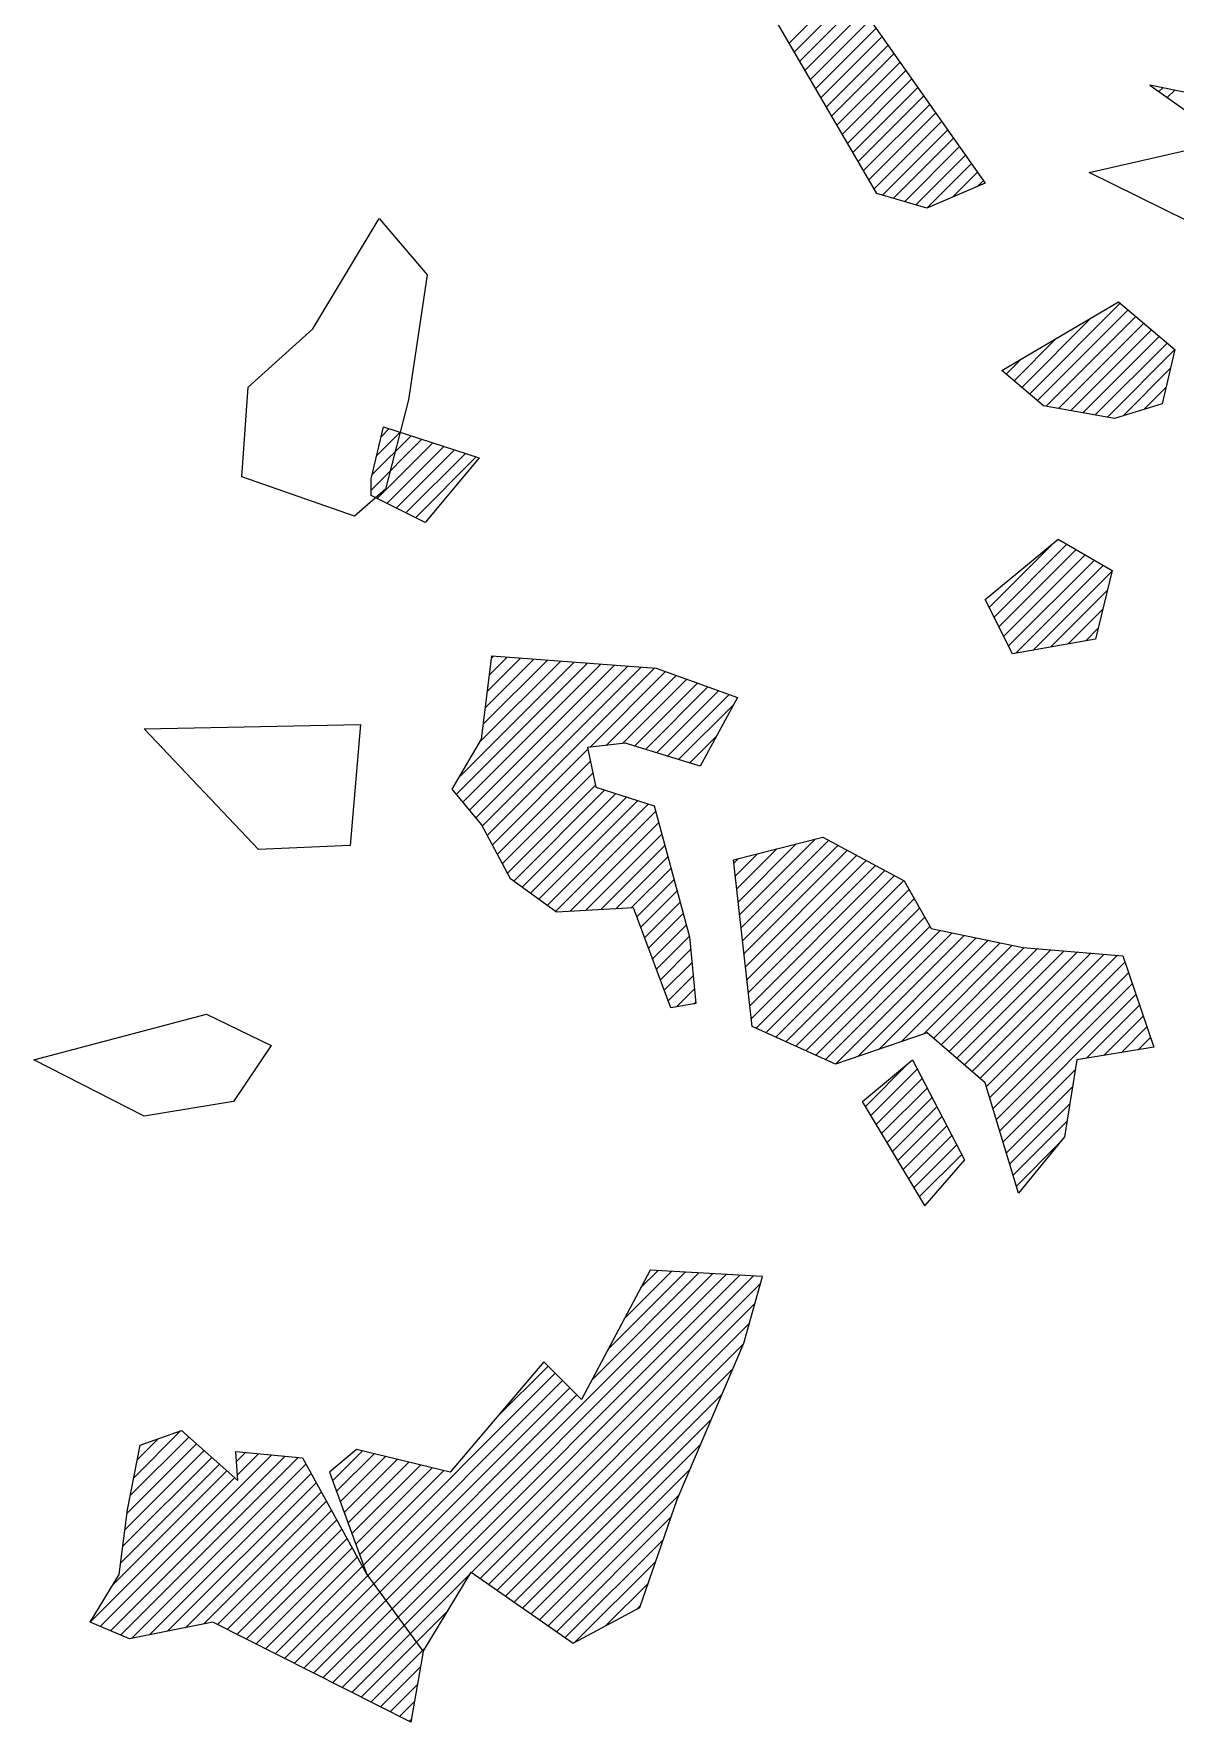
# Model space of a CAD drawing. Header units: metres. Extents: x 1.93 to 3.41, y -19.08 to -16.26.
# Drawn here: x 1.9257 to 2.2055, y -18.3542 to -17.9404 of the extents above; entities that cross this region are included whole.
import ezdxf

# ---------------------------------------------------------------- set-up
doc = ezdxf.new("R2010")
doc.units = ezdxf.units.M
doc.header["$LTSCALE"] = 25
doc.header["$MEASUREMENT"] = 0
doc.layers.get('0').update_dxf_attribs({"linetype": 'CONTINUOUS'})
for name, color, linetype in [('KNOCHEN', 2, 'CONTINUOUS'), ('KNOCHENSCHRAFF', 2, 'CONTINUOUS'), ('STEINE', 4, 'CONTINUOUS')]:
    doc.layers.add(name, color=color, linetype=linetype)

# ---------------------------------------------------------------- blocks, each defined once
blk = doc.blocks.new('*X4')
at = {"color": 0}
for p, q in [((211.094, -1794.26), (212.492, -1792.863)), ((211.224, -1794.484), (212.638, -1793.07)), ((211.355, -1794.707), (212.784, -1793.278)), ((211.485, -1794.931), (212.93, -1793.485)), ((211.615, -1795.154), (213.077, -1793.693)), ((211.745, -1795.378), (213.223, -1793.9)), ((211.875, -1795.601), (213.369, -1794.107)), ((212.005, -1795.825), (213.515, -1794.315)), ((212.135, -1796.048), (213.661, -1794.522)), ((212.265, -1796.272), (213.807, -1794.73)), ((212.395, -1796.495), (213.953, -1794.937)), ((212.525, -1796.719), (214.099, -1795.145)), ((212.655, -1796.942), (214.246, -1795.352)), ((219.946, -1795.308), (219.954, -1795.3)), ((220.153, -1795.454), (220.248, -1795.36)), ((220.36, -1795.601), (220.541, -1795.42)), ((212.785, -1797.166), (214.392, -1795.559)), ((212.915, -1797.389), (214.538, -1795.767)), ((213.045, -1797.613), (214.684, -1795.974)), ((213.175, -1797.836), (214.83, -1796.182)), ((213.376, -1797.989), (214.976, -1796.389)), ((213.65, -1798.069), (215.122, -1796.596)), ((213.923, -1798.149), (215.268, -1796.804)), ((214.197, -1798.229), (215.415, -1797.011)), ((214.476, -1798.304), (215.561, -1797.219)), ((215.095, -1798.038), (215.707, -1797.426)), ((215.713, -1797.773), (215.853, -1797.634)), ((216.984, -1802.866), (219.208, -1800.642)), ((217.175, -1803.029), (219.399, -1800.805)), ((216.793, -1802.704), (218.505, -1800.992)), ((217.39, -1803.168), (219.59, -1800.968)), ((217.69, -1803.221), (219.781, -1801.13)), ((217.991, -1803.274), (219.972, -1801.293)), ((216.602, -1802.541), (217.643, -1801.5)), ((218.291, -1803.327), (220.163, -1801.455)), ((218.592, -1803.38), (220.354, -1801.618)), ((216.411, -1802.379), (216.782, -1802.008)), ((218.892, -1803.433), (220.54, -1801.785)), ((219.284, -1803.395), (220.434, -1802.245)), ((219.792, -1803.24), (220.328, -1802.705)), ((200.973, -1804.381), (201.553, -1803.802)), ((201.085, -1803.916), (201.286, -1803.715)), ((200.838, -1805.224), (202.086, -1803.976)), ((200.862, -1804.846), (201.82, -1803.889)), ((200.988, -1805.428), (202.353, -1804.063)), ((201.223, -1805.546), (202.62, -1804.149)), ((201.459, -1805.663), (202.886, -1804.236)), ((201.695, -1805.781), (203.153, -1804.323)), ((201.931, -1805.899), (203.419, -1804.41)), ((215.994, -1808.099), (217.602, -1806.491)), ((216.112, -1808.334), (217.899, -1806.548)), ((216.23, -1808.57), (218.123, -1806.677)), ((216.348, -1808.806), (218.347, -1806.806)), ((216.466, -1809.041), (218.572, -1806.936)), ((216.644, -1809.216), (218.796, -1807.065)), ((217.073, -1809.141), (219.006, -1807.208)), ((217.502, -1809.066), (218.893, -1807.675)), ((217.93, -1808.991), (218.78, -1808.142)), ((218.359, -1808.916), (218.667, -1808.608)), ((202.933, -1812.675), (206.146, -1809.461)), ((203.006, -1812.248), (205.818, -1809.437)), ((203.092, -1812.869), (206.475, -1809.486)), ((203.252, -1813.063), (206.804, -1809.511)), ((203.412, -1813.257), (207.132, -1809.536)), ((203.501, -1811.4), (205.489, -1809.412)), ((203.565, -1813.457), (207.461, -1809.561)), ((203.59, -1810.957), (205.161, -1809.387)), ((203.641, -1810.553), (204.832, -1809.362)), ((203.689, -1813.687), (207.79, -1809.586)), ((203.691, -1810.149), (204.503, -1809.337)), ((203.742, -1809.745), (204.175, -1809.312)), ((203.792, -1809.341), (203.846, -1809.287)), ((206.207, -1811.523), (208.059, -1809.671)), ((206.604, -1811.478), (208.319, -1809.764)), ((207.002, -1811.434), (208.579, -1809.857)), ((207.294, -1811.496), (208.839, -1809.951)), ((207.564, -1811.579), (209.099, -1810.044)), ((207.835, -1811.662), (209.36, -1810.137)), ((208.106, -1811.745), (209.62, -1810.231)), ((208.377, -1811.827), (209.73, -1810.474)), ((208.648, -1811.91), (209.306, -1811.252)), ((203.813, -1813.916), (206.157, -1811.572)), ((203.937, -1814.146), (206.218, -1811.864)), ((204.06, -1814.376), (206.28, -1812.156)), ((204.184, -1814.606), (206.341, -1812.449)), ((204.34, -1814.804), (206.573, -1812.57)), ((204.544, -1814.953), (206.841, -1812.656)), ((204.749, -1815.101), (207.108, -1812.742)), ((204.954, -1815.25), (207.376, -1812.828)), ((205.159, -1815.399), (207.644, -1812.914)), ((205.363, -1815.548), (207.818, -1813.093)), ((205.721, -1815.544), (207.893, -1813.372)), ((206.095, -1815.523), (207.968, -1813.65)), ((206.469, -1815.503), (208.043, -1813.929)), ((209.766, -1814.681), (210.313, -1814.134)), ((209.802, -1814.999), (210.788, -1814.012)), ((209.837, -1815.317), (211.263, -1813.891)), ((209.873, -1815.634), (211.738, -1813.769)), ((209.909, -1815.952), (212.06, -1813.801)), ((209.945, -1816.27), (212.29, -1813.925)), ((209.98, -1816.588), (212.52, -1814.048)), ((210.016, -1816.905), (212.749, -1814.172)), ((206.843, -1815.483), (208.118, -1814.207)), ((207.216, -1815.463), (208.194, -1814.485)), ((209.73, -1814.363), (209.838, -1814.256)), ((210.052, -1817.223), (212.979, -1814.296)), ((210.088, -1817.541), (213.209, -1814.42)), ((210.124, -1817.859), (213.439, -1814.543)), ((207.353, -1815.679), (208.269, -1814.764)), ((210.159, -1818.176), (213.669, -1814.667)), ((210.277, -1818.412), (213.899, -1814.791)), ((207.45, -1815.936), (208.344, -1815.042)), ((207.546, -1816.193), (208.419, -1815.321)), ((210.521, -1818.522), (214.03, -1815.013)), ((210.765, -1818.632), (214.158, -1815.239)), ((207.643, -1816.45), (208.494, -1815.599)), ((211.009, -1818.741), (214.285, -1815.465)), ((211.253, -1818.851), (214.413, -1815.691)), ((207.739, -1816.708), (208.569, -1815.877)), ((207.836, -1816.965), (208.644, -1816.156)), ((211.496, -1818.961), (214.541, -1815.916)), ((211.74, -1819.07), (214.795, -1816.015)), ((211.984, -1819.18), (215.089, -1816.075)), ((212.234, -1819.284), (215.382, -1816.135)), ((212.77, -1819.101), (215.676, -1816.195)), ((207.932, -1817.222), (208.678, -1816.476)), ((213.307, -1818.918), (215.97, -1816.255)), ((213.844, -1818.735), (216.263, -1816.315)), ((214.38, -1818.552), (216.557, -1816.375)), ((214.628, -1818.658), (216.854, -1816.432)), ((214.818, -1818.821), (217.18, -1816.459)), ((215.009, -1818.984), (217.507, -1816.486)), ((215.199, -1819.147), (217.833, -1816.513)), ((215.389, -1819.31), (218.159, -1816.54)), ((215.58, -1819.474), (218.486, -1816.567)), ((215.77, -1819.637), (218.812, -1816.595)), ((215.925, -1819.835), (219.139, -1816.622)), ((208.029, -1817.479), (208.708, -1816.799)), ((216.007, -1820.107), (219.322, -1816.792)), ((216.089, -1820.378), (219.411, -1817.056)), ((208.125, -1817.736), (208.738, -1817.123)), ((208.328, -1817.887), (208.769, -1817.446)), ((216.171, -1820.65), (219.501, -1817.32)), ((208.752, -1817.816), (208.799, -1817.769)), ((216.253, -1820.922), (219.591, -1817.583)), ((218.382, -1819.146), (219.681, -1817.847)), ((218.804, -1819.078), (219.771, -1818.111)), ((219.226, -1819.009), (219.861, -1818.374)), ((219.648, -1818.941), (219.951, -1818.638)), ((212.959, -1820.327), (214.043, -1819.242)), ((213.091, -1820.548), (214.229, -1819.41)), ((216.335, -1821.193), (218.106, -1819.422)), ((213.224, -1820.769), (214.35, -1819.643)), ((213.357, -1820.99), (214.471, -1819.875)), ((216.417, -1821.465), (218.037, -1819.844)), ((213.489, -1821.211), (214.592, -1820.108)), ((213.622, -1821.431), (214.713, -1820.34)), ((216.499, -1821.736), (217.969, -1820.266)), ((213.754, -1821.652), (214.834, -1820.573)), ((216.581, -1822.008), (217.901, -1820.688)), ((213.887, -1821.873), (214.955, -1820.805)), ((214.02, -1822.094), (215.077, -1821.037)), ((214.152, -1822.315), (215.198, -1821.27)), ((214.285, -1822.536), (215.319, -1821.502)), ((216.663, -1822.279), (217.703, -1821.239)), ((214.417, -1822.757), (214.431, -1822.743))]:
    blk.add_line(p, q, dxfattribs=at)
blk = doc.blocks.new('*X5')
at = {"color": 0}
for p, q in [((201.205, -1832.434), (209.213, -1824.427)), ((201.354, -1832.638), (209.548, -1824.445)), ((201.504, -1832.843), (209.883, -1824.464)), ((201.653, -1833.047), (210.218, -1824.482)), ((206.243, -1827.042), (208.878, -1824.408)), ((206.645, -1826.287), (208.543, -1824.389)), ((207.047, -1825.531), (208.208, -1824.371)), ((207.449, -1824.775), (207.873, -1824.352)), ((203.302, -1831.751), (210.389, -1824.664)), ((203.511, -1831.896), (210.251, -1825.156)), ((203.72, -1832.041), (210.113, -1825.648)), ((203.928, -1832.186), (209.971, -1826.143)), ((200.656, -1831.569), (205.357, -1826.868)), ((203.918, -1827.953), (205.18, -1826.691)), ((204.137, -1832.33), (209.708, -1826.759)), ((200.758, -1831.821), (205.534, -1827.044)), ((200.907, -1832.025), (205.711, -1827.221)), ((201.056, -1832.23), (205.888, -1827.398)), ((204.346, -1832.475), (209.445, -1827.376)), ((204.555, -1832.62), (209.182, -1827.992)), ((194.858, -1830.296), (196.558, -1828.596)), ((194.936, -1829.864), (196.371, -1828.429)), ((195.021, -1829.426), (196.162, -1828.285)), ((195.105, -1828.988), (195.618, -1828.475)), ((204.763, -1832.765), (208.919, -1828.609)), ((194.2, -1833.075), (198.409, -1828.867)), ((194.449, -1833.18), (198.732, -1828.897)), ((194.698, -1833.284), (199.055, -1828.927)), ((194.753, -1831.108), (196.933, -1828.928)), ((194.805, -1830.702), (196.745, -1828.762)), ((197.54, -1829.028), (197.762, -1828.806)), ((197.564, -1829.358), (198.085, -1828.836)), ((199.896, -1829.501), (200.629, -1828.768)), ((199.991, -1829.759), (200.913, -1828.837)), ((200.086, -1830.018), (201.197, -1828.907)), ((200.181, -1830.276), (201.481, -1828.976)), ((200.276, -1830.535), (201.765, -1829.045)), ((193.951, -1832.97), (197.494, -1829.427)), ((194.496, -1832.072), (197.307, -1829.261)), ((194.701, -1831.514), (197.12, -1829.095)), ((194.967, -1833.368), (199.243, -1829.093)), ((195.409, -1833.28), (199.369, -1829.321)), ((200.371, -1830.793), (202.049, -1829.115)), ((200.466, -1831.052), (202.334, -1829.184)), ((200.561, -1831.311), (202.618, -1829.254)), ((204.972, -1832.91), (208.656, -1829.225)), ((195.851, -1833.191), (199.495, -1829.548)), ((196.293, -1833.103), (199.621, -1829.776)), ((205.181, -1833.055), (208.393, -1829.842)), ((196.735, -1833.015), (199.747, -1830.003)), ((197.076, -1833.027), (199.873, -1830.231)), ((197.311, -1833.146), (199.999, -1830.458)), ((197.546, -1833.265), (200.125, -1830.686)), ((205.39, -1833.199), (208.192, -1830.397)), ((197.781, -1833.383), (200.251, -1830.913)), ((198.016, -1833.502), (200.377, -1831.141)), ((205.598, -1833.344), (208.005, -1830.937)), ((198.251, -1833.621), (200.503, -1831.369)), ((205.845, -1833.451), (207.818, -1831.478)), ((198.486, -1833.739), (200.629, -1831.596)), ((198.721, -1833.858), (200.758, -1831.821)), ((201.802, -1833.251), (203.263, -1831.791)), ((198.955, -1833.977), (200.907, -1832.025)), ((199.19, -1834.095), (201.056, -1832.23)), ((206.599, -1833.05), (207.631, -1832.019)), ((199.425, -1834.214), (201.205, -1832.434)), ((199.66, -1834.333), (201.354, -1832.638)), ((201.951, -1833.456), (202.721, -1832.686)), ((207.354, -1832.649), (207.444, -1832.559)), ((199.895, -1834.451), (201.504, -1832.843)), ((200.13, -1834.57), (201.653, -1833.047)), ((200.365, -1834.688), (201.802, -1833.251)), ((200.6, -1834.807), (201.951, -1833.456)), ((202.1, -1833.66), (202.179, -1833.581)), ((200.835, -1834.926), (202.1, -1833.66)), ((201.07, -1835.044), (202.05, -1834.064)), ((201.304, -1835.163), (201.974, -1834.493)), ((201.539, -1835.282), (201.899, -1834.922)), ((201.774, -1835.4), (201.823, -1835.352))]:
    blk.add_line(p, q, dxfattribs=at)

msp = doc.modelspace()

# ---------------------------------------------------------------- linework, layer by layer
at = {"layer": 'KNOCHEN'}
for points in [[(2.13242, -17.9795), (2.09974, -17.92336), (2.11761, -17.91825), (2.15896, -17.97695), (2.14467, -17.98308), (2.13242, -17.9795)], [(2.22685, -17.95857), (2.19928, -17.95295), (2.24472, -17.98511), (2.25442, -17.97949), (2.25646, -17.96775), (2.22685, -17.95857)], [(2.16305, -18.02289), (2.19163, -18.00604), (2.20542, -18.01778), (2.20236, -18.03105), (2.19062, -18.03463), (2.17326, -18.03157), (2.16305, -18.02289)], [(2.00838, -18.04945), (2.01144, -18.03669), (2.03493, -18.04434), (2.02166, -18.06017), (2.00838, -18.05353), (2.00838, -18.04945)], [(2.15897, -18.07904), (2.17684, -18.06423), (2.19011, -18.07189), (2.18603, -18.08874), (2.16561, -18.09231), (2.15897, -18.07904)], [(2.0819, -18.1791), (2.07271, -18.1546), (2.05382, -18.15562), (2.04259, -18.14745), (2.03545, -18.13418), (2.0283, -18.1255), (2.03544, -18.11325), (2.03799, -18.09283), (2.07832, -18.09589), (2.09823, -18.10304), (2.08904, -18.11988), (2.07067, -18.11427), (2.06148, -18.11529), (2.06352, -18.12499), (2.07781, -18.12958), (2.08649, -18.16174), (2.08803, -18.17808), (2.0819, -18.1791)], [(2.10181, -18.18369), (2.09721, -18.14285), (2.11916, -18.13724), (2.13907, -18.14795), (2.14571, -18.15969), (2.16817, -18.16429), (2.19267, -18.16633), (2.20033, -18.18878), (2.18144, -18.19185), (2.17838, -18.21074), (2.16715, -18.22452), (2.15898, -18.19747), (2.14469, -18.18522), (2.12223, -18.19288), (2.10181, -18.18369)], [(2.12887, -18.20206), (2.14112, -18.19185), (2.15388, -18.21635), (2.14418, -18.22758), (2.12887, -18.20206)], [(2.02117, -18.33683), (2.03291, -18.31744), (2.05793, -18.33479), (2.07426, -18.32611), (2.08344, -18.29957), (2.09978, -18.26128), (2.10437, -18.24494), (2.0768, -18.24342), (2.05996, -18.27507), (2.05077, -18.26588), (2.0278, -18.29293), (2.00483, -18.28732), (1.9982, -18.29294), (2.00739, -18.31795)], [(2.01811, -18.35419), (1.96962, -18.32969), (1.9492, -18.33378), (1.9395, -18.3297), (1.94664, -18.31796), (1.94868, -18.30213), (1.95175, -18.28631), (1.96195, -18.28273), (1.97574, -18.29498), (1.97523, -18.28784), (1.99156, -18.28937), (2.00739, -18.31795), (2.02117, -18.33683), (2.01811, -18.35419)]]:
    msp.add_lwpolyline(points, dxfattribs=at)
at = {"layer": 'STEINE'}
for points in [[(2.18448, -17.97439), (2.22021, -17.96622), (2.234, -17.98817), (2.22073, -17.99226), (2.18448, -17.97439)], [(2.01196, -18.052), (2.0043, -18.05864), (1.97673, -18.04894), (1.97826, -18.02699), (1.99409, -18.0127), (2.01042, -17.98564), (2.02216, -17.99942), (2.01757, -18.03005), (2.01196, -18.052)], [(1.98083, -18.14031), (1.95275, -18.11071), (2.00584, -18.10968), (2.00329, -18.13929), (1.98083, -18.14031)], [(1.9257, -18.19187), (1.96807, -18.18064), (1.98389, -18.1883), (1.97471, -18.20208), (1.95276, -18.20565), (1.9257, -18.19187)]]:
    msp.add_lwpolyline(points, dxfattribs=at)

# ---------------------------------------------------------------- block references
at = {"layer": 'KNOCHENSCHRAFF', "xscale": 0.01, "yscale": 0.01, "zscale": 0.01}
for name in ['*X5', '*X4']:
    msp.add_blockref(name, (0, 0), dxfattribs=at)

doc.saveas('drawing.dxf')
